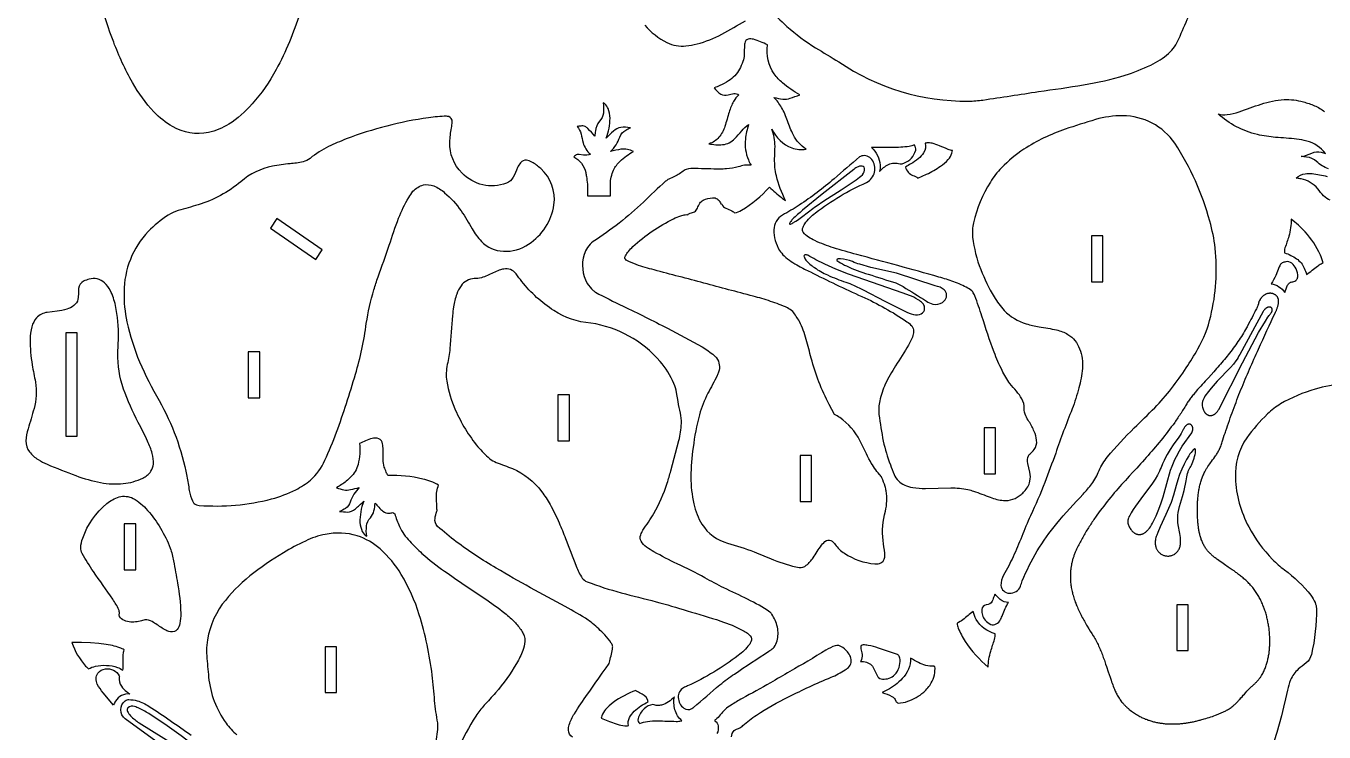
# Model space of a CAD drawing. Extents: x 32.4 to 58.1, y 34.3 to 60.7.
# Drawn here: x 32.5 to 46.64, y 40.8 to 48.49 of the extents above; entities that cross this region are included whole.
import ezdxf

# ---------------------------------------------------------------- set-up
doc = ezdxf.new("R2010")
doc.units = 0
doc.header["$MEASUREMENT"] = 0
doc.layers.get('0').update_dxf_attribs({"linetype": 'CONTINUOUS'})

msp = doc.modelspace()

# ---------------------------------------------------------------- linework, layer by layer
for points in [[(35.488, 48.631, -0.046615), (35.229, 48.017, -0.05196), (34.969, 47.643, -0.070955), (34.714, 47.423, -0.081975), (34.491, 47.332, -0.18302), (34.102, 47.397, -0.072586), (33.899, 47.556, -0.061372), (33.666, 47.876, -0.03999), (33.46, 48.316, -0.039625), (33.202, 49.216, -0.049476)], [(40.599, 48.694, 0.049484), (40.79, 48.488, 0.044019), (41.103, 48.255, 0.002318), (41.356, 48.101, 0.153583), (42.769, 47.674, 0.027756), (42.925, 47.686, 0.002079), (43.531, 47.778, 0.00581), (44.021, 47.851, 0.033332), (44.473, 47.956, 0.033552), (44.752, 48.066, 0.064552), (44.946, 48.193, 0.110698), (45.058, 48.353, 0.003123), (45.162, 48.592, 0.020133)], [(39.243, 48.5, 0.092873), (39.484, 48.311, 0.137871), (39.691, 48.275, 0.045285), (39.812, 48.297, 0.05946), (40.081, 48.403, 0.005913), (40.34, 48.548, -0.003181)], [(46.686, 46.935, -0.090478), (46.558, 47.018, 0.149479), (46.45, 47.065, 0.026068), (46.39, 47.07, 0.077827), (46.507, 47.108, -0.161023), (46.608, 47.118, -0.037766), (46.655, 47.104, 0.165958), (46.451, 47.239, 0.039609), (46.341, 47.26, 0.008312), (46.112, 47.279, -0.030816), (45.913, 47.31, -0.124774), (45.485, 47.535, 0.102599), (45.584, 47.527, 0.05696), (45.714, 47.557, -0.005446), (45.955, 47.642, -0.063267), (46.204, 47.69, -0.07925), (46.414, 47.666, -0.027942), (46.537, 47.624, -0.072777), (46.644, 47.559, -0.014963)], [(46.706, 46.594, -0.091677), (46.635, 46.643, -0.024327), (46.57, 46.72, 0.178347), (46.389, 46.827, 0.030369), (46.336, 46.835, -0.156031), (46.435, 46.883, -0.060302), (46.509, 46.885, -0.026015), (46.672, 46.855, 0.066043)], [(46.854, 44.594, 0.058941), (46.543, 44.538, 0.062858), (46.165, 44.377, 0.057188), (46.025, 44.268, 0.050923), (45.798, 44.008, 0.165683), (45.674, 43.571, 0.114739), (45.82, 43.038, 0.071136), (46.078, 42.683, 0.037496), (46.208, 42.571, -0.062281), (46.497, 42.293, -0.065156), (46.543, 42.213, -0.073072), (46.556, 42.151, -0.058829), (46.502, 41.647, -0.155065), (46.446, 41.559, 0.003947), (46.359, 41.487, 0.116138), (46.275, 41.371, 0.044958), (46.24, 41.259, -0.06998), (45.734, 39.833, -0.054587)], [(38.456, 40.749, -0.256246), (38.412, 40.825, -0.097939), (38.42, 40.884, -0.063887), (38.477, 41.004, -0.012382), (38.621, 41.217, 0.003891), (38.801, 41.476, -0.009279), (38.842, 41.527, 0.083775), (38.862, 41.578, 0.02832), (38.893, 41.726, 0.102924), (38.893, 41.738, 0.075899), (38.878, 41.773, 0.061916), (38.807, 41.863, 0.023684), (38.675, 41.987, 0.020904), (38.627, 42.023, 0.02423), (38.376, 42.17, -0.01007), (37.625, 42.589, -0.027477), (37.191, 42.876, -0.019284), (36.986, 43.044, -0.216506), (36.959, 43.129, -0.058204), (36.979, 43.208, 0.119252), (36.981, 43.223, 0.144226), (36.978, 43.229, 0.020172), (36.974, 43.348, -0.092284), (36.998, 43.494, 0.063215), (36.826, 43.559, 0.075946), (36.45, 43.596, -0.096003), (36.427, 43.634, 0.009357), (36.406, 43.69, -0.072545), (36.393, 43.772), (36.393, 43.896, 0.074414), (36.383, 43.959, 0.290923), (36.328, 44.003, 0.08481), (36.276, 44, 0.044237), (36.202, 43.976, 0.017975), (36.138, 43.947, -0.083597), (36.121, 43.718, -0.129438), (36.039, 43.578, -0.06041), (35.941, 43.498, -0.014996), (35.887, 43.465, 0.053556), (35.967, 43.441, 0.08208), (36.039, 43.444, 0.011817), (36.134, 43.466, 0.122241), (36.036, 43.308, -0.162436), (35.984, 43.24, -0.055097), (35.919, 43.207, 0.043317), (36.005, 43.2, 0.171293), (36.092, 43.234, 0.006872), (36.183, 43.318, 0.103565), (36.142, 43.085, 0.089985), (36.166, 42.989, 0.150705), (36.215, 42.936, -0.052998), (36.213, 43.048, -0.151603), (36.255, 43.137, 0.11089), (36.294, 43.213, 0.051676), (36.307, 43.297, 0.037211), (36.392, 43.208, 0.218604), (36.461, 43.188, 0.01564), (36.5, 43.193, 0.043511), (36.52, 43.181, 0.027524), (36.572, 43.044, 0.084241), (36.684, 42.881, 0.011541), (36.817, 42.75, 0.032509), (37.063, 42.555, 0.003212), (37.494, 42.262, -0.016757), (37.718, 42.1, -0.035938), (37.834, 41.993, -0.044502), (37.909, 41.895, -0.037743), (37.93, 41.853, -0.112856), (37.938, 41.79, -0.070197), (37.914, 41.691, -0.04069), (37.848, 41.552, -0.045364), (37.617, 41.231, -0.007859), (37.495, 41.095, 0.035556), (37.404, 40.978, 0.052119), (37.209, 40.609, 0.048738)], [(36.951, 40.624, 0.048804), (36.99, 40.832, 0.041593), (36.988, 40.903, -0.018967), (36.955, 41.146, 0.006224), (36.928, 41.424, 0.042823), (36.788, 42.081, 0.056614), (36.592, 42.521, 0.07419), (36.362, 42.798, 0.101233), (36.112, 42.94, 0.12974), (35.764, 42.956, 0.063277), (35.547, 42.884, 0.033095), (35.308, 42.756, 0.031873), (34.943, 42.504, 0.064094), (34.643, 42.195, 0.135232), (34.474, 41.749, 0.034601), (34.473, 41.635, 0.005571), (34.494, 41.402, 0.13278), (34.684, 40.901, 0.053471), (34.802, 40.774, 0.031193)], [(40.187, 40.751, -0.178558), (40.218, 40.82, -0.118018), (40.265, 40.844, 0.114168), (40.312, 40.875, -0.04177), (40.46, 40.988, -0.029484), (40.808, 41.188, -0.015621), (41.271, 41.4, 0.042781), (41.425, 41.481, 0.030184), (41.46, 41.508, 0.309307), (41.482, 41.625, 0.097882), (41.449, 41.677, 0.092618), (41.378, 41.736, 0.049219), (41.349, 41.748, 0.134639), (41.317, 41.744, 0.055879), (41.215, 41.695, -0.007739), (40.822, 41.463, 0.003782), (40.611, 41.339, -0.002315), (40.303, 41.169, 0.00999), (40.182, 41.098, 0.095527), (40.065, 40.99, -0.062995), (40.016, 40.941, 0.097774), (40.005, 40.933, 0.242041), (40.005, 40.928, 0.242041), (40.009, 40.924, -0.23286), (40.042, 40.872, -0.140348), (40.029, 40.787, -0.115718)], [(34.439, 40.327), (33.586, 40.947, -0.234918), (33.537, 41.045, -0.234918), (33.585, 41.143, -0.058473), (33.608, 41.156, -0.094449), (33.626, 41.158, -0.035142), (33.716, 41.145, -0.064169), (33.847, 41.083, -0.012383), (34.302, 40.77, 0.01223)]]:
    msp.add_lwpolyline(points, format="xyb")
for points in [[(40.6, 46.737, 0.012901), (40.731, 46.624, 0.015733), (40.777, 46.59, -0.055567), (40.676, 46.861, -0.061632), (40.657, 47.045, -0.002772), (40.661, 47.182, 0.097575), (40.627, 47.369, 0.192832), (40.844, 47.165, 0.130108), (40.999, 47.151, -0.12624), (40.861, 47.305, -0.042024), (40.797, 47.459, 0.042817), (40.732, 47.606, 0.064881), (40.649, 47.714, 0.014868), (40.747, 47.696, 0.111717), (40.827, 47.705, 0.010512), (40.93, 47.743, -0.047443), (40.743, 47.872, -0.058574), (40.653, 47.97, -0.184081), (40.578, 48.286, 0.054183), (40.426, 48.347, 0.10662), (40.368, 48.349, 0.293979), (40.331, 48.306, 0.04334), (40.328, 48.284, 0.011201), (40.327, 48.181, -0.084804), (40.312, 48.104, 0.008097), (40.275, 48.021, -0.119651), (40.155, 47.895, -0.05071), (40.059, 47.843, -0.0184), (40, 47.819, 0.102429), (40.07, 47.751, 0.203498), (40.151, 47.743, -0.03915), (40.213, 47.756, -0.13014), (40.268, 47.744, 0.080805), (40.21, 47.671, 0.051311), (40.162, 47.555, -0.004904), (40.115, 47.399, -0.09179), (40.051, 47.28, -0.150191), (39.94, 47.21, 0.069385), (40.091, 47.2, 0.175903), (40.224, 47.266, 0.015461), (40.298, 47.351, -0.052664), (40.374, 47.42, 0.046548), (40.338, 47.26, 0.127901), (40.371, 47.035, 0.028888), (40.4, 46.976, 0.115471), (40.261, 46.958, -0.055242), (40.133, 46.937, -0.015503), (40.063, 46.934, -0.009904), (39.791, 46.94, 0.068865), (39.695, 46.931, 0.087235), (39.672, 46.92, -0.048122), (39.567, 46.852, 0.007611), (39.505, 46.825, 0.058807), (39.47, 46.801, 0.009049), (39.228, 46.575, -0.046817), (38.681, 46.144, 0.160511), (38.583, 46.003, 0.21071), (38.617, 45.69, 0.072208), (38.682, 45.613, 0.059158), (38.707, 45.593, 0.014089), (39.006, 45.443, -0.004942), (39.492, 45.201, -0.007344), (39.867, 44.997, -0.043118), (39.998, 44.905, -0.034316), (40.025, 44.877, -0.234228), (40.047, 44.723, -0.039568), (40.032, 44.685, -0.005186), (39.93, 44.493, 0.052125), (39.839, 44.259, 0.036645), (39.77, 43.904, 0.036096), (39.745, 43.581, 0.050163), (39.776, 43.289, 0.07894), (39.866, 43.067, 0.184918), (40.145, 42.86, -0.028754), (40.433, 42.766, -0.004071), (40.646, 42.679, 0.050465), (40.924, 42.596, 0.198576), (41.002, 42.62, 0.058204), (41.044, 42.66, 0.029182), (41.075, 42.7, -0.00982), (41.167, 42.838, -0.099639), (41.22, 42.888, -0.318276), (41.284, 42.881, -0.075957), (41.315, 42.847, 0.092964), (41.416, 42.751, 0.127515), (41.749, 42.636, 0.056268), (41.798, 42.638, 0.298551), (41.856, 42.71, 0.056292), (41.856, 42.751, 0.003289), (41.837, 42.89, -0.101065), (41.864, 43.209, 0.095055), (41.871, 43.429, 0.024673), (41.861, 43.478, 0.014033), (41.824, 43.572, 0.078482), (41.799, 43.61, -0.06083), (41.699, 43.75, -0.006573), (41.585, 43.977, 0.124557), (41.367, 44.228, 0.027625), (41.309, 44.263), (41.251, 44.369, -0.057415), (41.055, 44.874, -0.002555), (41.002, 45.08, 0.050104), (40.927, 45.273, 0.047367), (40.854, 45.383, 0.086916), (40.797, 45.422, 0.033802), (40.613, 45.494, 0.017041), (40.424, 45.55, -0.002146), (39.887, 45.693, -0.000511), (39.344, 45.836, -0.018129), (39.151, 45.894, -0.036428), (39.042, 45.943, -0.144263), (39.027, 45.962, -0.147086), (39.032, 45.989, -0.072915), (39.064, 46.037, -0.036974), (39.114, 46.091, -0.068286), (39.556, 46.394, -0.036267), (39.636, 46.426, -0.034523), (39.684, 46.437, -0.098796), (39.71, 46.436, -0.140271), (39.739, 46.453, 0.072684), (39.786, 46.47, 0.157191), (39.816, 46.507, -0.050341), (39.843, 46.563, -0.133762), (39.879, 46.595, -0.084637), (39.982, 46.622, -0.12927), (40.032, 46.61, -0.138146), (40.066, 46.566, 0.189224), (40.081, 46.551, 0.209631), (40.126, 46.508, -0.045383), (40.192, 46.479, -0.039253), (40.223, 46.457, 0.084583), (40.296, 46.487, 0.076395)], [(38.618, 46.644), (38.868, 46.644), (38.868, 46.769, -0.090548), (38.903, 46.923, -0.093387), (38.974, 47.02, -0.064945), (39.119, 47.126, 0.134202), (38.984, 47.15, 0.02029), (38.871, 47.125, 0.123904), (38.97, 47.283, -0.184971), (39.036, 47.359, -0.038989), (39.086, 47.384, 0.075554), (38.981, 47.388, 0.153487), (38.902, 47.347, 0.003327), (38.823, 47.272, 0.093294), (38.865, 47.489, 0.085261), (38.845, 47.592, 0.103795), (38.808, 47.644, 0.053369), (38.791, 47.655, -0.052054), (38.793, 47.544, -0.158788), (38.75, 47.454, 0.133946), (38.705, 47.349, 0.02712), (38.699, 47.293, 0.024965), (38.622, 47.376, 0.056056), (38.593, 47.397, 0.151506), (38.545, 47.403, 0.011613), (38.506, 47.398, -0.141295), (38.55, 47.315, 0.01631), (38.571, 47.221, 0.138862), (38.651, 47.096, -0.113757), (38.574, 47.085), (38.53, 47.094, 0.17627), (38.488, 47.083, 0.030077), (38.469, 47.069, -0.222611), (38.6, 46.896, -0.023955), (38.608, 46.854, -0.016782), (38.618, 46.769)], [(34.391, 43.272, 0.081611), (35.179, 43.342, 0.049954), (35.443, 43.442, 0.052739), (35.603, 43.548, 0.111772), (35.76, 43.763, 0.013498), (35.888, 44.068, 0.012), (36.093, 44.7, 0.037828), (36.211, 45.254, -0.036379), (36.294, 45.619, -0.012046), (36.339, 45.76, 0.003231), (36.461, 46.104, -0.016777), (36.563, 46.401, -0.036441), (36.673, 46.624, -0.02392), (36.719, 46.692, -0.153538), (36.832, 46.761, -0.144945), (36.945, 46.75, -0.087822), (37.064, 46.677, -0.061091), (37.243, 46.479, -0.03133), (37.364, 46.282, 0.056376), (37.464, 46.147, 0.197343), (37.703, 46.04, 0.166089), (37.978, 46.116, 0.212106), (38.254, 46.545, 0.249421), (38.11, 46.939, 0.056044), (38.014, 47.011, 0.10467), (37.954, 47.031, 0.234046), (37.891, 47.003, 0.077799), (37.858, 46.95, -0.02275), (37.811, 46.846, -0.176444), (37.737, 46.78, -0.300495), (37.254, 46.89, -0.211564), (37.12, 47.227, -0.039802), (37.139, 47.382, 0.02543), (37.146, 47.449, 0.343018), (37.108, 47.505, 0.087597), (37.085, 47.509, 0.036277), (36.889, 47.493, 0.055806), (35.991, 47.262, 0.018254), (35.8, 47.179, 0.054412), (35.599, 47.051, -0.093612), (35.522, 47.013, -0.038171), (35.38, 46.992, 0.025129), (35.189, 46.966, 0.125942), (34.845, 46.797, -0.102812), (34.379, 46.545, -0.006751), (34.163, 46.483, 0.075353), (34.053, 46.433, 0.051948), (33.836, 46.254, 0.190443), (33.573, 45.596, 0.058911), (33.605, 45.27, 0.047836), (33.743, 44.835, 0.033656), (33.954, 44.415, -0.082801), (34.256, 43.589, -0.010443), (34.283, 43.434, 0.063251), (34.318, 43.32, 0.058577), (34.336, 43.294, 0.198918)], [(44.005, 44.871, -0.05616), (44.008, 44.763, -0.044956), (43.97, 44.551, -0.02991), (43.896, 44.322, 0.010879), (43.717, 43.841, -0.004222), (43.599, 43.522, -0.017239), (43.442, 43.159, 0.012071), (43.347, 42.932, -0.013169), (43.254, 42.712, -0.010987), (43.206, 42.615), (43.149, 42.513, 0.131839), (43.121, 42.401, 0.379605), (43.213, 42.316, 0.310378), (43.335, 42.391, -0.010061), (43.353, 42.449, -0.077095), (43.729, 43.075, -0.01504), (44.016, 43.395, 0.019941), (44.11, 43.506, 0.071595), (44.189, 43.651, -0.068129), (44.281, 43.799, -0.024027), (44.573, 44.115, 0.001961), (44.795, 44.335, 0.047787), (45.139, 44.771, 0.012868), (45.265, 44.975, 0.074149), (45.405, 45.332, 0.086239), (45.454, 46.074, 0.040448), (45.395, 46.367, 0.077596), (45.015, 47.215, 0.246451), (44.446, 47.514, 0.076795), (44.152, 47.473, 0.00887), (43.82, 47.368, 0.063905), (43.371, 47.15, 0.049015), (43.127, 46.949, 0.056789), (43.007, 46.793, 0.079856), (42.821, 46.35, 0.084592), (42.813, 46.192, 0.06593), (42.902, 45.84, 0.040136), (43.046, 45.544, 0.047327), (43.157, 45.395, 0.131152), (43.397, 45.249, 0.031764), (43.537, 45.216, -0.016875), (43.726, 45.183, -0.076245), (43.851, 45.134, -0.167996), (43.977, 44.977, -0.056266)], [(42.082, 46.955, 0.227633), (42.163, 46.865, -0.071736), (42.216, 46.836), (42.311, 46.878, 0.041495), (42.464, 46.966, 0.052847), (42.546, 47.037, 0.104385), (42.588, 47.109, 0.052169), (42.593, 47.136, -0.061292), (42.548, 47.149, -0.013518), (42.453, 47.188, 0.037128), (42.373, 47.215, 0.075452), (42.315, 47.219, 0.040698), (42.297, 47.216, -0.202914), (42.278, 47.111, -0.081425), (42.22, 47.047, -0.038524), (42.141, 46.991, 0.021271)], [(43.374, 43.423, 0.137334), (43.437, 43.535, 0.098636), (43.436, 43.633), (43.414, 43.729, -0.173343), (43.423, 43.813, -0.070658), (43.439, 43.835, 0.05503), (43.483, 43.879, 0.194913), (43.509, 43.982, 0.087955), (43.484, 44.078, 0.028673), (43.426, 44.186, -0.019498), (43.391, 44.247, -0.126422), (43.375, 44.329, 0.144273), (43.349, 44.431, 0.048486), (43.29, 44.516, -0.007143), (43.219, 44.598, -0.041551), (43.134, 44.741, -0.027615), (43.047, 44.941, -0.013176), (42.914, 45.331, 0.015641), (42.836, 45.553, 0.058002), (42.814, 45.597, 0.089508), (42.762, 45.637, 0.042366), (42.608, 45.707, 0.018037), (42.446, 45.758, 0.00514), (41.552, 46.003, -0.005269), (41.298, 46.076, -0.03368), (41.094, 46.155, -0.019732), (41.026, 46.192, -0.092641), (40.968, 46.246, -0.23344), (40.962, 46.287, -0.100784), (40.986, 46.339, -0.073922), (41.101, 46.457, -0.062512), (41.658, 46.788, 0.217407), (41.744, 46.901, 0.217407), (41.716, 47.039, 0.297503), (41.605, 47.077, 0.065451), (41.582, 47.067, 0.001972), (41.304, 46.828, -0.029691), (40.925, 46.541, -0.016337), (40.743, 46.432, 0.264446), (40.649, 46.272, 0.138904), (40.71, 46.049, 0.069748), (40.762, 45.988, 0.053749), (40.918, 45.879, 0.014856), (41.046, 45.814, 0.010954), (41.607, 45.547, -0.04353), (42.098, 45.272, -0.051783), (42.15, 45.227, -0.205942), (42.17, 45.168, -0.081762), (42.157, 45.105, -0.038425), (42.115, 45.018, -0.010723), (41.973, 44.791, 0.029264), (41.862, 44.592, 0.054827), (41.801, 44.41, 0.070325), (41.793, 44.262, 0.017245), (41.84, 43.972, 0.039661), (41.917, 43.715, 0.015199), (41.957, 43.608, 0.191706), (42.073, 43.493, 0.067691), (42.16, 43.467, 0.045705), (42.3, 43.456), (42.576, 43.463, -0.055827), (42.762, 43.444, -0.022969), (42.822, 43.427, -0.009324), (43.005, 43.36, 0.069331), (43.149, 43.325, 0.202071), (43.341, 43.391, 0.030362)], [(41.799, 46.907, -0.100452), (41.895, 46.984, -0.18927), (42.023, 46.991, 0.105508), (42.064, 46.999, 0.246132), (42.193, 47.139, 0.247896), (42.176, 47.198, -0.08361), (42.122, 47.181, -0.032804), (42.03, 47.172, -0.014932), (41.935, 47.169), (41.712, 47.17, -0.184174), (41.805, 46.977, -0.079888)], [(41.04, 46.48, -0.017231), (41.108, 46.531), (41.193, 46.587), (41.381, 46.707), (41.546, 46.818, 0.036088), (41.612, 46.873, 0.231257), (41.635, 46.942, 0.401079), (41.598, 46.967, 0.128028), (41.541, 46.946, 0.026828), (41.521, 46.931), (41.175, 46.66), (40.961, 46.485, 0.020251), (40.853, 46.389, 0.045445), (40.827, 46.356, 0.024181), (40.82, 46.342, 0.298726), (40.823, 46.336, 0.197931), (40.837, 46.338, 0.049768), (40.874, 46.358, 0.018461), (40.935, 46.399)], [(46.449, 45.787, 0.010747), (46.567, 45.878, -0.036075), (46.609, 45.904, -0.037774), (46.629, 45.912, 0.056155), (46.6, 45.998, 0.079355), (46.433, 46.249, 0.04613), (46.28, 46.389, -0.080211), (46.256, 46.203, -0.011525), (46.214, 46.077, 0.151157), (46.21, 46.023, -0.057964), (46.34, 45.958, -0.141438), (46.424, 45.854, -0.017426)], [(42.29, 45.432, 0.160866), (42.269, 45.472, 0.072691), (42.219, 45.512, 0.045468), (42.124, 45.559), (42.056, 45.583), (41.46, 45.79), (41.323, 45.845), (41.202, 45.899), (41.105, 45.947, 0.010178), (41.018, 45.995, 0.153836), (40.986, 46.001, 0.206063), (40.978, 45.993, 0.206063), (40.977, 45.982, 0.119694), (40.998, 45.943, 0.073335), (41.091, 45.861, 0.04109), (41.234, 45.781, 0.034176), (41.434, 45.702, -0.028605), (41.517, 45.669), (41.62, 45.619), (41.856, 45.496), (42.073, 45.387, 0.032894), (42.169, 45.349, 0.197736), (42.253, 45.359, 0.294884), (42.29, 45.416, 0.030345)], [(42.514, 45.512, 0.38176), (42.504, 45.618, 0.158863), (42.405, 45.662), (41.983, 45.799), (41.703, 45.864), (41.585, 45.897, -0.038506), (41.503, 45.927, 0.080632), (41.373, 45.957, 0.021504), (41.345, 45.956, 0.125353), (41.335, 45.951, 0.209031), (41.333, 45.946, 0.209031), (41.336, 45.94, 0.069373), (41.356, 45.925, 0.035892), (41.438, 45.879, 0.04755), (41.677, 45.789, -0.001194), (41.976, 45.694, -0.027963), (42.005, 45.681), (42.055, 45.655, -0.005584), (42.309, 45.497, 0.08596), (42.381, 45.464, 0.202641), (42.483, 45.481, 0.093137)], [(39.775, 41.073, -0.000829), (40.061, 41.319, -0.020878), (40.219, 41.436, -0.002372), (40.593, 41.683, 0.013307), (40.642, 41.719, 0.084846), (40.653, 41.73, 0.14823), (40.694, 41.869, 0.109376), (40.663, 42.023, -0.012564), (40.627, 42.086, 0.085845), (40.606, 42.11, 0.036839), (40.363, 42.25, 0.002365), (40.105, 42.374, -0.017757), (39.897, 42.485, 0.013842), (39.597, 42.635, -0.0188), (39.343, 42.767, -0.012103), (39.262, 42.816, -0.089501), (39.203, 42.881, -0.222164), (39.199, 42.952, -0.054068), (39.222, 43.001, 0.014382), (39.34, 43.183, 0.055231), (39.487, 43.514, 0.011751), (39.527, 43.648), (39.614, 43.979, 0.046707), (39.642, 44.164, 0.064728), (39.631, 44.277, -0.011234), (39.605, 44.402), (39.59, 44.503, 0.057124), (39.561, 44.598, 0.081939), (39.41, 44.839, 0.181036), (38.654, 45.257, -0.123619), (38.253, 45.394, -0.084261), (37.905, 45.71, -0.014779), (37.842, 45.794, 0.283563), (37.708, 45.846, 0.055248), (37.659, 45.833, 0.014269), (37.529, 45.775, -0.023499), (37.464, 45.751, -0.074953), (37.387, 45.742, 0.227275), (37.242, 45.663, 0.073253), (37.196, 45.573, 0.048857), (37.162, 45.434, 0.014785), (37.149, 45.339, 0.005719), (37.121, 44.981, -0.03514), (37.092, 44.806, 0.090083), (37.087, 44.624, 0.068972), (37.18, 44.314, 0.068715), (37.427, 43.909, 0.039777), (37.553, 43.782, 0.075501), (37.626, 43.74, -0.004639), (37.802, 43.672, -0.136792), (38.12, 43.422, -0.037157), (38.211, 43.283, -0.028898), (38.31, 43.083, -0.010083), (38.38, 42.911, -0.001832), (38.495, 42.611, 0.059657), (38.563, 42.48, 0.137546), (38.614, 42.441, 0.027366), (38.987, 42.321, 0.001771), (39.366, 42.223, -0.012437), (39.704, 42.124, -0.010818), (40.071, 42.013, -0.035053), (40.312, 41.911, -0.031518), (40.361, 41.88, -0.042406), (40.392, 41.851, -0.308175), (40.398, 41.787, -0.062454), (40.38, 41.755, -0.063963), (40.261, 41.638, -0.05555), (39.709, 41.306, 0.027251), (39.666, 41.287, 0.284142), (39.608, 41.181, 0.229958), (39.669, 41.063, 0.295555), (39.757, 41.06, 0.059967)], [(46.212, 45.591, -0.046439), (46.243, 45.67, -0.101028), (46.267, 45.697, -0.102711), (46.3, 45.708, 0.164735), (46.339, 45.727, 0.164829), (46.353, 45.76, 0.151786), (46.335, 45.848, 0.10198), (46.287, 45.909, 0.233463), (46.222, 45.924, 0.073533), (46.185, 45.912, 0.116628), (46.162, 45.891, 0.023585), (46.152, 45.871), (46.113, 45.775, -0.038439), (46.063, 45.686, -0.20383)], [(32.735, 43.721, 0.011339), (33.049, 43.596, 0.039338), (33.318, 43.521, 0.069129), (33.564, 43.509, 0.080893), (33.776, 43.568, 0.125982), (33.865, 43.643, 0.126453), (33.893, 43.722, 0.100132), (33.879, 43.838, 0.035893), (33.83, 43.971, 0.013317), (33.728, 44.175, -0.035205), (33.568, 44.539, -0.089008), (33.506, 44.932), (33.512, 45.096, 0.055597), (33.48, 45.45, 0.055079), (33.425, 45.61, 0.080158), (33.36, 45.697, 0.256667), (33.193, 45.735, 0.053819), (33.133, 45.713, 0.2374), (33.078, 45.634, 0.056178), (33.076, 45.584, -0.040438), (33.071, 45.518, -0.17779), (33.025, 45.447, -0.089273), (32.949, 45.409, -0.045903), (32.843, 45.386), (32.737, 45.374, 0.170939), (32.62, 45.314, 0.110737), (32.569, 45.218, 0.063423), (32.55, 45.078, 0.044713), (32.573, 44.802, 0.006944), (32.609, 44.614, -0.110102), (32.593, 44.326, -0.006317), (32.528, 44.107, 0.070736), (32.505, 43.974, 0.163187), (32.544, 43.855, 0.096891), (32.638, 43.771, 0.038781)], [(34.121, 41.9, -0.179368), (34.04, 41.906, -0.052281), (33.987, 41.935, 0.024888), (33.878, 42.007, 0.129659), (33.8, 42.025, 0.062901), (33.749, 42.012, -0.117432), (33.611, 42.007, -0.092649), (33.546, 42.037, -0.295372), (33.522, 42.097, 0.133287), (33.515, 42.136, 0.04173), (33.45, 42.251, -0.001191), (33.24, 42.551, -0.02481), (33.117, 42.75, -0.122538), (33.102, 42.811, -0.084511), (33.123, 42.916, -0.134311), (33.384, 43.291, -0.095518), (33.519, 43.364, -0.193142), (33.671, 43.348, -0.088782), (33.829, 43.218, -0.088714), (34.076, 42.807, -0.049636), (34.112, 42.667, 0.004536), (34.156, 42.424, -0.035982), (34.191, 42.098, -0.044017), (34.181, 41.986, -0.123583), (34.15, 41.919, -0.126056)], [(43.058, 42.307, 0.092674), (43.046, 42.285, -0.011144), (43.026, 42.229, -0.290678), (42.962, 42.19, 0.328213), (42.913, 42.138, 0.217966), (42.95, 42.023, 0.112149), (43.01, 41.975, 0.247899), (43.07, 41.982, 0.139484), (43.118, 42.029, 0.027988), (43.137, 42.078, -0.037617), (43.203, 42.215, -0.185198), (43.114, 42.248, -0.061496)], [(42.82, 42.117, 0.010757), (42.706, 42.027, -0.066432), (42.643, 41.99, 0.080783), (42.656, 41.935, 0.053008), (42.732, 41.791, 0.077447), (42.983, 41.511, -0.072757), (43.01, 41.684, -0.0054), (43.052, 41.813, 0.108939), (43.059, 41.875, -0.192344), (42.851, 42.03, -0.085944)], [(33.187, 41.492, -0.084957), (33.262, 41.52, -0.137526), (33.501, 41.508, -0.063007), (33.56, 41.477, 0.053787), (33.565, 41.532, -0.02293), (33.564, 41.65, -0.067723), (33.574, 41.698, 0.073343), (33.526, 41.722, 0.031592), (33.446, 41.745), (33.378, 41.758), (33.298, 41.769), (33.208, 41.777), (33.11, 41.78), (33.004, 41.778, 0.094515), (33.155, 41.521, 0.03823)], [(41.592, 41.572, -0.215462), (41.713, 41.531, -0.056196), (41.731, 41.508), (41.779, 41.407, 0.212766), (41.831, 41.381, 0.215186), (41.967, 41.429, 0.196494), (42.023, 41.595, 0.138517), (42.005, 41.639, 0.051825), (41.995, 41.648), (41.788, 41.718, 0.026405), (41.676, 41.748, 0.046192), (41.622, 41.753, 0.126844), (41.6, 41.746, 0.260898), (41.594, 41.727, 0.030349), (41.606, 41.666, -0.120674), (41.603, 41.595, -0.06)], [(41.829, 41.233, -0.051206), (41.934, 41.192, -0.210389), (41.976, 41.141, 0.225412), (42.001, 41.12, 0.088235), (42.107, 41.139, 0.096363), (42.28, 41.238, 0.074347), (42.363, 41.339, 0.151399), (42.402, 41.518, 0.064528), (42.389, 41.52, -0.121369), (42.222, 41.561, -0.03227), (42.138, 41.61, -0.190034), (42.047, 41.386, -0.082182), (41.887, 41.264, -0.014583)], [(33.636, 41.218, 0.292502), (33.48, 41.141, 0.051047), (33.457, 41.096), (33.346, 41.231, -0.046288), (33.282, 41.326, -0.273491), (33.288, 41.445, -0.218244), (33.37, 41.491, -0.323253), (33.521, 41.416, -0.134876), (33.521, 41.402, 0.214), (33.544, 41.303, 0.067065), (33.601, 41.244, 0.020954)], [(39.28, 41.134, 0.222557), (39.215, 41.217, -0.028766), (39.16, 41.245, -0.064489), (39.147, 41.257, 0.067174), (38.9, 41.126, 0.053602), (38.817, 41.05, 0.076646), (38.775, 40.98, 0.037403), (38.768, 40.955), (38.86, 40.919), (38.943, 40.89, 0.04789), (39.025, 40.872, 0.079134), (39.064, 40.875, -0.167285), (39.078, 40.962, -0.081084), (39.129, 41.03, -0.078924)], [(39.188, 40.896, -0.07016), (39.271, 40.919, -0.036744), (39.385, 40.926, -0.002038), (39.586, 40.92, 0.035161), (39.639, 40.925), (39.648, 40.927, -0.159679), (39.572, 41.047, -0.107645), (39.565, 41.189, -0.150965), (39.426, 41.098, -0.069683), (39.379, 41.093, -0.040549), (39.332, 41.103, 0.172385), (39.237, 41.058, 0.13937), (39.17, 40.95, 0.271577)], [(34.753, 40.334), (34.194, 40.764), (34.016, 40.89), (33.856, 40.996, 0.027276), (33.74, 41.061, 0.025132), (33.686, 41.083, 0.246844), (33.616, 41.069, 0.338963), (33.609, 41.029, 0.098868), (33.645, 40.979, 0.047204), (33.737, 40.905), (34.916, 40.173, 0.053158), (34.949, 40.164, 0.332463), (34.952, 40.166, 0.203211), (34.947, 40.175, 0.037616), (34.926, 40.195)]]:
    msp.add_lwpolyline(points, format="xyb", close=True)
for points in [[(35.731, 46.053), (35.238, 46.395), (35.167, 46.292), (35.66, 45.95)], [(44.232, 46.208), (44.107, 46.208), (44.107, 45.708), (44.232, 45.708)], [(45.299, 40.937), (45.335, 40.948), (45.352, 40.953), (45.37, 40.958), (45.388, 40.964), (45.406, 40.969), (45.424, 40.975), (45.441, 40.981), (45.459, 40.988), (45.468, 40.991), (45.476, 40.994), (45.485, 40.998), (45.494, 41.001), (45.502, 41.005), (45.511, 41.008), (45.519, 41.012), (45.528, 41.016), (45.536, 41.02), (45.545, 41.024), (45.553, 41.028), (45.561, 41.032), (45.57, 41.036), (45.578, 41.041), (45.588, 41.046), (45.598, 41.052), (45.608, 41.058), (45.617, 41.065), (45.627, 41.071), (45.636, 41.078), (45.645, 41.085), (45.654, 41.092), (45.662, 41.099), (45.669, 41.105), (45.676, 41.112), (45.683, 41.118), (45.69, 41.125), (45.696, 41.132), (45.703, 41.139), (45.709, 41.146), (45.716, 41.153), (45.722, 41.16), (45.735, 41.175), (45.747, 41.189), (45.76, 41.204), (45.773, 41.218), (45.787, 41.233), (45.8, 41.248), (45.814, 41.263), (45.821, 41.27), (45.828, 41.277), (45.835, 41.284), (45.842, 41.292), (45.849, 41.299), (45.857, 41.305), (45.864, 41.312), (45.871, 41.319), (45.878, 41.325), (45.884, 41.33), (45.89, 41.336), (45.896, 41.342), (45.902, 41.348), (45.908, 41.354), (45.914, 41.36), (45.919, 41.366), (45.925, 41.373), (45.93, 41.379), (45.936, 41.386), (45.941, 41.393), (45.946, 41.399), (45.95, 41.406), (45.955, 41.414), (45.959, 41.421), (45.965, 41.431), (45.971, 41.442), (45.977, 41.453), (45.982, 41.464), (45.987, 41.475), (45.992, 41.486), (45.997, 41.497), (46.001, 41.508), (46.005, 41.519), (46.009, 41.531), (46.013, 41.542), (46.016, 41.554), (46.02, 41.565), (46.023, 41.577), (46.026, 41.589), (46.029, 41.6), (46.031, 41.612), (46.034, 41.624), (46.036, 41.636), (46.038, 41.648), (46.04, 41.66), (46.041, 41.672), (46.043, 41.684), (46.044, 41.696), (46.045, 41.708), (46.046, 41.72), (46.047, 41.732), (46.048, 41.744), (46.048, 41.756), (46.049, 41.768), (46.049, 41.78), (46.049, 41.792), (46.049, 41.805), (46.049, 41.818), (46.049, 41.831), (46.048, 41.844), (46.047, 41.858), (46.047, 41.871), (46.046, 41.884), (46.044, 41.897), (46.043, 41.91), (46.042, 41.923), (46.04, 41.936), (46.038, 41.948), (46.036, 41.961), (46.034, 41.974), (46.032, 41.987), (46.029, 42), (46.027, 42.013), (46.024, 42.026), (46.021, 42.038), (46.018, 42.051), (46.015, 42.064), (46.011, 42.076), (46.008, 42.089), (46.004, 42.101), (46, 42.114), (45.996, 42.126), (45.992, 42.139), (45.987, 42.151), (45.983, 42.163), (45.978, 42.175), (45.973, 42.187), (45.968, 42.199), (45.963, 42.211), (45.957, 42.223), (45.952, 42.235), (45.946, 42.246), (45.94, 42.258), (45.934, 42.269), (45.928, 42.28), (45.921, 42.292), (45.914, 42.303), (45.908, 42.314), (45.901, 42.325), (45.893, 42.335), (45.886, 42.346), (45.878, 42.356), (45.871, 42.367), (45.863, 42.377), (45.855, 42.386), (45.847, 42.396), (45.838, 42.405), (45.83, 42.414), (45.821, 42.423), (45.813, 42.432), (45.804, 42.441), (45.795, 42.449), (45.786, 42.458), (45.777, 42.466), (45.767, 42.474), (45.758, 42.482), (45.748, 42.49), (45.738, 42.498), (45.729, 42.506), (45.719, 42.513), (45.709, 42.521), (45.699, 42.528), (45.689, 42.536), (45.679, 42.543), (45.659, 42.558), (45.638, 42.572), (45.618, 42.586), (45.597, 42.6), (45.556, 42.628), (45.525, 42.649), (45.509, 42.66), (45.494, 42.671), (45.478, 42.682), (45.471, 42.688), (45.463, 42.694), (45.455, 42.7), (45.448, 42.706), (45.44, 42.712), (45.433, 42.718), (45.426, 42.724), (45.419, 42.73), (45.411, 42.737), (45.405, 42.743), (45.398, 42.75), (45.391, 42.757), (45.385, 42.763), (45.378, 42.771), (45.372, 42.778), (45.366, 42.785), (45.36, 42.793), (45.354, 42.8), (45.349, 42.808), (45.344, 42.816), (45.339, 42.824), (45.334, 42.832), (45.329, 42.842), (45.324, 42.851), (45.319, 42.86), (45.315, 42.87), (45.311, 42.88), (45.307, 42.889), (45.303, 42.899), (45.3, 42.909), (45.297, 42.919), (45.293, 42.929), (45.291, 42.939), (45.288, 42.949), (45.285, 42.959), (45.283, 42.969), (45.281, 42.979), (45.279, 42.989), (45.277, 43), (45.275, 43.01), (45.273, 43.02), (45.272, 43.03), (45.271, 43.041), (45.269, 43.051), (45.268, 43.062), (45.267, 43.072), (45.266, 43.082), (45.266, 43.093), (45.265, 43.103), (45.264, 43.114), (45.263, 43.135), (45.262, 43.155), (45.262, 43.18), (45.261, 43.205), (45.261, 43.218), (45.261, 43.23), (45.261, 43.243), (45.261, 43.255), (45.261, 43.268), (45.262, 43.28), (45.262, 43.293), (45.263, 43.305), (45.263, 43.318), (45.264, 43.33), (45.265, 43.343), (45.266, 43.355), (45.267, 43.368), (45.269, 43.38), (45.27, 43.392), (45.272, 43.405), (45.273, 43.417), (45.275, 43.43), (45.277, 43.442), (45.28, 43.454), (45.282, 43.466), (45.284, 43.479), (45.287, 43.491), (45.29, 43.503), (45.293, 43.515), (45.297, 43.527), (45.3, 43.539), (45.304, 43.551), (45.306, 43.557), (45.308, 43.562), (45.312, 43.573), (45.316, 43.584), (45.32, 43.595), (45.325, 43.605), (45.33, 43.616), (45.335, 43.627), (45.34, 43.637), (45.344, 43.645), (45.348, 43.652), (45.352, 43.659), (45.356, 43.667), (45.361, 43.674), (45.365, 43.681), (45.37, 43.688), (45.375, 43.695), (45.384, 43.709), (45.394, 43.723), (45.404, 43.736), (45.414, 43.75), (45.426, 43.767), (45.439, 43.784), (45.451, 43.801), (45.457, 43.81), (45.463, 43.819), (45.469, 43.827), (45.474, 43.836), (45.48, 43.845), (45.485, 43.854), (45.49, 43.863), (45.495, 43.872), (45.497, 43.877), (45.5, 43.882), (45.502, 43.887), (45.504, 43.891), (45.509, 43.903), (45.514, 43.915), (45.518, 43.927), (45.522, 43.939), (45.527, 43.951), (45.531, 43.963), (45.535, 43.975), (45.538, 43.987), (45.546, 44.011), (45.553, 44.035), (45.561, 44.059), (45.565, 44.071), (45.569, 44.083), (45.579, 44.112), (45.588, 44.14), (45.598, 44.168), (45.608, 44.197), (45.618, 44.225), (45.628, 44.253), (45.639, 44.281), (45.649, 44.31), (45.659, 44.338), (45.67, 44.366), (45.681, 44.394), (45.691, 44.422), (45.702, 44.45), (45.713, 44.478), (45.724, 44.506), (45.735, 44.534), (45.747, 44.561), (45.758, 44.589), (45.769, 44.617), (45.781, 44.645), (45.793, 44.672), (45.804, 44.7), (45.816, 44.727), (45.828, 44.755), (45.84, 44.782), (45.852, 44.81), (45.864, 44.837), (45.876, 44.865), (45.889, 44.892), (45.901, 44.919), (45.914, 44.947), (45.926, 44.974), (45.938, 44.999), (45.949, 45.024), (45.972, 45.074), (46.018, 45.175), (46.041, 45.226), (46.064, 45.276), (46.075, 45.301), (46.087, 45.326), (46.099, 45.351), (46.111, 45.376), (46.114, 45.383), (46.117, 45.39), (46.12, 45.396), (46.123, 45.403), (46.125, 45.41), (46.128, 45.416), (46.13, 45.423), (46.133, 45.43), (46.135, 45.437), (46.137, 45.444), (46.139, 45.451), (46.14, 45.458), (46.142, 45.465), (46.143, 45.472), (46.144, 45.48), (46.144, 45.487), (46.144, 45.492), (46.144, 45.498), (46.144, 45.503), (46.144, 45.506), (46.143, 45.509), (46.143, 45.511), (46.142, 45.514), (46.142, 45.517), (46.141, 45.52), (46.14, 45.522), (46.139, 45.525), (46.138, 45.527), (46.137, 45.53), (46.135, 45.534), (46.133, 45.538), (46.131, 45.542), (46.128, 45.545), (46.126, 45.549), (46.123, 45.552), (46.12, 45.555), (46.117, 45.558), (46.113, 45.561), (46.11, 45.563), (46.106, 45.566), (46.102, 45.568), (46.098, 45.57), (46.094, 45.572), (46.09, 45.574), (46.086, 45.576), (46.084, 45.577), (46.081, 45.578), (46.078, 45.579), (46.075, 45.579), (46.072, 45.58), (46.07, 45.581), (46.067, 45.581), (46.064, 45.581), (46.061, 45.582), (46.058, 45.582), (46.055, 45.582), (46.052, 45.582), (46.049, 45.582), (46.047, 45.582), (46.044, 45.582), (46.041, 45.581), (46.038, 45.581), (46.035, 45.581), (46.032, 45.58), (46.029, 45.579), (46.024, 45.578), (46.018, 45.576), (46.013, 45.574), (46.007, 45.572), (46.002, 45.57), (45.997, 45.567), (45.993, 45.564), (45.989, 45.562), (45.985, 45.559), (45.981, 45.556), (45.977, 45.553), (45.973, 45.55), (45.97, 45.547), (45.966, 45.543), (45.963, 45.54), (45.96, 45.536), (45.956, 45.533), (45.953, 45.529), (45.95, 45.525), (45.948, 45.521), (45.945, 45.517), (45.943, 45.513), (45.938, 45.504), (45.935, 45.5), (45.933, 45.496), (45.931, 45.491), (45.93, 45.489), (45.929, 45.486), (45.929, 45.484), (45.928, 45.482), (45.927, 45.479), (45.927, 45.477), (45.926, 45.473), (45.925, 45.468), (45.924, 45.464), (45.923, 45.46), (45.922, 45.456), (45.92, 45.452), (45.919, 45.448), (45.917, 45.444), (45.914, 45.437), (45.91, 45.429), (45.907, 45.421), (45.903, 45.414), (45.897, 45.402), (45.891, 45.39), (45.886, 45.378), (45.88, 45.366), (45.868, 45.343), (45.856, 45.319), (45.843, 45.296), (45.831, 45.273), (45.806, 45.226), (45.801, 45.217), (45.796, 45.207), (45.785, 45.187), (45.774, 45.168), (45.762, 45.149), (45.751, 45.13), (45.739, 45.111), (45.727, 45.093), (45.715, 45.074), (45.702, 45.056), (45.69, 45.038), (45.677, 45.019), (45.664, 45.001), (45.651, 44.984), (45.638, 44.966), (45.624, 44.948), (45.611, 44.931), (45.597, 44.913), (45.583, 44.896), (45.569, 44.879), (45.555, 44.862), (45.541, 44.845), (45.527, 44.828), (45.512, 44.811), (45.498, 44.794), (45.483, 44.777), (45.469, 44.761), (45.454, 44.744), (45.439, 44.727), (45.409, 44.695), (45.38, 44.662), (45.346, 44.625), (45.33, 44.607), (45.313, 44.589), (45.296, 44.571), (45.28, 44.552), (45.263, 44.534), (45.247, 44.515), (45.239, 44.506), (45.232, 44.496), (45.224, 44.487), (45.216, 44.477), (45.208, 44.467), (45.201, 44.458), (45.193, 44.448), (45.186, 44.438), (45.178, 44.428), (45.171, 44.418), (45.164, 44.408), (45.157, 44.398), (45.15, 44.387), (45.144, 44.377), (45.137, 44.367), (45.131, 44.356), (45.123, 44.343), (45.115, 44.33), (45.107, 44.317), (45.098, 44.304), (45.09, 44.291), (45.082, 44.278), (45.073, 44.265), (45.065, 44.252), (45.056, 44.239), (45.048, 44.226), (45.039, 44.214), (45.03, 44.201), (45.021, 44.188), (45.013, 44.176), (44.995, 44.151), (44.976, 44.126), (44.958, 44.101), (44.94, 44.077), (44.921, 44.053), (44.902, 44.028), (44.883, 44.004), (44.863, 43.98), (44.844, 43.957), (44.824, 43.933), (44.804, 43.909), (44.784, 43.886), (44.764, 43.863), (44.744, 43.839), (44.724, 43.816), (44.703, 43.793), (44.683, 43.77), (44.662, 43.747), (44.642, 43.724), (44.621, 43.702), (44.6, 43.679), (44.558, 43.634), (44.517, 43.589), (44.496, 43.566), (44.476, 43.544), (44.455, 43.521), (44.435, 43.499), (44.415, 43.476), (44.395, 43.453), (44.375, 43.43), (44.355, 43.407), (44.335, 43.384), (44.316, 43.36), (44.297, 43.337), (44.278, 43.313), (44.259, 43.289), (44.24, 43.265), (44.222, 43.241), (44.203, 43.217), (44.185, 43.192), (44.167, 43.167), (44.159, 43.155), (44.15, 43.143), (44.141, 43.13), (44.133, 43.118), (44.124, 43.105), (44.116, 43.092), (44.107, 43.08), (44.099, 43.067), (44.091, 43.054), (44.082, 43.042), (44.074, 43.029), (44.066, 43.016), (44.058, 43.003), (44.05, 42.99), (44.043, 42.977), (44.035, 42.964), (44.027, 42.951), (44.02, 42.938), (44.012, 42.924), (44.005, 42.911), (43.997, 42.898), (43.99, 42.884), (43.983, 42.871), (43.976, 42.857), (43.969, 42.844), (43.962, 42.83), (43.955, 42.817), (43.948, 42.803), (43.944, 42.795), (43.941, 42.786), (43.937, 42.778), (43.933, 42.769), (43.93, 42.761), (43.926, 42.752), (43.923, 42.744), (43.919, 42.735), (43.916, 42.726), (43.913, 42.717), (43.91, 42.709), (43.908, 42.7), (43.905, 42.691), (43.902, 42.682), (43.9, 42.673), (43.898, 42.664), (43.895, 42.655), (43.893, 42.646), (43.891, 42.637), (43.889, 42.628), (43.888, 42.619), (43.886, 42.61), (43.885, 42.601), (43.883, 42.591), (43.882, 42.582), (43.881, 42.573), (43.88, 42.564), (43.879, 42.555), (43.879, 42.545), (43.878, 42.536), (43.878, 42.527), (43.877, 42.518), (43.877, 42.503), (43.877, 42.489), (43.877, 42.475), (43.878, 42.461), (43.879, 42.447), (43.88, 42.433), (43.882, 42.419), (43.883, 42.405), (43.885, 42.391), (43.887, 42.377), (43.89, 42.363), (43.893, 42.349), (43.896, 42.335), (43.899, 42.322), (43.902, 42.308), (43.906, 42.294), (43.91, 42.279), (43.915, 42.264), (43.92, 42.25), (43.925, 42.235), (43.93, 42.22), (43.936, 42.206), (43.941, 42.191), (43.947, 42.177), (43.953, 42.163), (43.959, 42.148), (43.966, 42.134), (43.972, 42.12), (43.979, 42.106), (43.986, 42.092), (43.993, 42.078), (44, 42.065), (44.007, 42.051), (44.015, 42.037), (44.022, 42.023), (44.03, 42.01), (44.038, 41.996), (44.045, 41.983), (44.053, 41.969), (44.061, 41.956), (44.077, 41.929), (44.094, 41.903), (44.11, 41.876), (44.127, 41.85), (44.135, 41.837), (44.142, 41.824), (44.15, 41.81), (44.157, 41.797), (44.164, 41.784), (44.171, 41.77), (44.178, 41.757), (44.184, 41.743), (44.191, 41.729), (44.197, 41.715), (44.203, 41.701), (44.209, 41.687), (44.215, 41.673), (44.22, 41.659), (44.226, 41.645), (44.231, 41.631), (44.236, 41.616), (44.241, 41.602), (44.247, 41.588), (44.252, 41.573), (44.261, 41.544), (44.271, 41.516), (44.29, 41.458), (44.3, 41.429), (44.309, 41.4), (44.32, 41.368), (44.326, 41.351), (44.332, 41.335), (44.338, 41.319), (44.344, 41.302), (44.35, 41.286), (44.353, 41.278), (44.356, 41.27), (44.361, 41.259), (44.366, 41.248), (44.371, 41.237), (44.377, 41.226), (44.382, 41.215), (44.388, 41.205), (44.394, 41.194), (44.4, 41.184), (44.407, 41.174), (44.414, 41.164), (44.421, 41.154), (44.428, 41.144), (44.435, 41.134), (44.443, 41.125), (44.447, 41.12), (44.451, 41.116), (44.455, 41.111), (44.459, 41.107), (44.464, 41.102), (44.469, 41.097), (44.473, 41.092), (44.478, 41.087), (44.483, 41.082), (44.488, 41.077), (44.493, 41.072), (44.498, 41.068), (44.504, 41.063), (44.509, 41.059), (44.514, 41.054), (44.519, 41.05), (44.53, 41.041), (44.541, 41.033), (44.552, 41.024), (44.563, 41.016), (44.574, 41.009), (44.586, 41.001), (44.598, 40.994), (44.61, 40.987), (44.622, 40.98), (44.634, 40.974), (44.644, 40.969), (44.653, 40.964), (44.663, 40.959), (44.673, 40.955), (44.683, 40.951), (44.692, 40.946), (44.702, 40.943), (44.712, 40.939), (44.722, 40.935), (44.732, 40.932), (44.743, 40.928), (44.753, 40.925), (44.763, 40.922), (44.773, 40.919), (44.783, 40.917), (44.794, 40.914), (44.804, 40.912), (44.814, 40.909), (44.825, 40.907), (44.835, 40.905), (44.846, 40.903), (44.856, 40.902), (44.867, 40.9), (44.877, 40.899), (44.888, 40.898), (44.898, 40.896), (44.909, 40.895), (44.919, 40.894), (44.93, 40.894), (44.941, 40.893), (44.951, 40.893), (44.962, 40.892), (44.973, 40.892), (44.983, 40.892), (44.994, 40.892), (45.005, 40.892), (45.015, 40.892), (45.026, 40.892), (45.037, 40.893), (45.048, 40.893), (45.058, 40.894), (45.069, 40.895), (45.08, 40.896), (45.09, 40.897), (45.101, 40.898), (45.112, 40.899), (45.122, 40.9), (45.133, 40.902), (45.143, 40.903), (45.154, 40.905), (45.164, 40.907), (45.175, 40.909), (45.186, 40.91), (45.196, 40.912), (45.206, 40.915), (45.217, 40.917), (45.227, 40.919), (45.238, 40.921), (45.248, 40.924), (45.258, 40.926), (45.269, 40.929), (45.279, 40.932), (45.289, 40.934)], [(45.721, 44.915), (45.713, 44.899), (45.703, 44.882), (45.692, 44.865), (45.68, 44.847), (45.652, 44.811), (45.62, 44.774), (45.477, 44.623), (45.41, 44.549), (45.38, 44.513), (45.367, 44.495), (45.354, 44.478), (45.343, 44.461), (45.334, 44.444), (45.326, 44.428), (45.322, 44.42), (45.32, 44.413), (45.317, 44.405), (45.315, 44.397), (45.313, 44.39), (45.312, 44.383), (45.312, 44.375), (45.311, 44.372), (45.312, 44.368), (45.312, 44.365), (45.312, 44.362), (45.312, 44.358), (45.313, 44.355), (45.316, 44.342), (45.319, 44.33), (45.323, 44.319), (45.327, 44.309), (45.331, 44.3), (45.333, 44.296), (45.336, 44.292), (45.338, 44.288), (45.341, 44.284), (45.344, 44.281), (45.346, 44.277), (45.349, 44.274), (45.352, 44.271), (45.355, 44.269), (45.358, 44.266), (45.361, 44.264), (45.364, 44.262), (45.367, 44.26), (45.37, 44.258), (45.373, 44.257), (45.377, 44.255), (45.38, 44.254), (45.383, 44.253), (45.386, 44.252), (45.39, 44.252), (45.393, 44.251), (45.397, 44.251), (45.4, 44.251), (45.403, 44.251), (45.407, 44.251), (45.41, 44.251), (45.414, 44.252), (45.417, 44.252), (45.42, 44.253), (45.424, 44.254), (45.427, 44.255), (45.43, 44.256), (45.434, 44.258), (45.437, 44.259), (45.44, 44.261), (45.444, 44.263), (45.447, 44.265), (45.45, 44.267), (45.456, 44.271), (45.462, 44.276), (45.468, 44.282), (45.473, 44.288), (45.479, 44.294), (45.484, 44.301), (45.488, 44.309), (45.492, 44.316), (45.75, 44.823), (45.927, 45.153), (46, 45.278), (46.028, 45.322), (46.04, 45.339), (46.046, 45.345), (46.05, 45.351), (46.056, 45.359), (46.061, 45.366), (46.064, 45.369), (46.066, 45.372), (46.067, 45.376), (46.069, 45.379), (46.07, 45.382), (46.072, 45.385), (46.073, 45.388), (46.073, 45.391), (46.074, 45.394), (46.075, 45.396), (46.075, 45.399), (46.075, 45.402), (46.075, 45.404), (46.075, 45.407), (46.075, 45.408), (46.075, 45.409), (46.074, 45.41), (46.074, 45.411), (46.074, 45.412), (46.073, 45.413), (46.073, 45.414), (46.073, 45.415), (46.072, 45.416), (46.072, 45.417), (46.071, 45.418), (46.071, 45.419), (46.07, 45.42), (46.07, 45.421), (46.069, 45.421), (46.068, 45.422), (46.068, 45.423), (46.067, 45.424), (46.066, 45.424), (46.065, 45.425), (46.065, 45.426), (46.064, 45.426), (46.063, 45.427), (46.062, 45.427), (46.061, 45.428), (46.06, 45.428), (46.059, 45.429), (46.058, 45.429), (46.056, 45.43), (46.054, 45.431), (46.052, 45.431), (46.05, 45.432), (46.048, 45.432), (46.045, 45.432), (46.043, 45.432), (46.04, 45.432), (46.038, 45.432), (46.035, 45.431), (46.033, 45.431), (46.03, 45.43), (46.027, 45.429), (46.025, 45.428), (46.022, 45.427), (46.019, 45.426), (46.016, 45.424), (46.014, 45.423), (46.011, 45.421), (46.008, 45.419), (46.005, 45.417), (46.002, 45.415), (46, 45.412), (45.997, 45.41), (45.994, 45.407), (45.991, 45.404), (45.986, 45.398), (45.981, 45.391), (45.976, 45.383)], [(33.063, 45.15), (32.938, 45.15), (32.938, 44.025), (33.063, 44.025)], [(35.05, 44.943), (34.925, 44.943), (34.925, 44.443), (35.05, 44.443)], [(38.423, 44.476), (38.298, 44.476), (38.298, 43.976), (38.423, 43.976)], [(42.938, 43.616), (43.063, 43.616), (43.063, 44.116), (42.938, 44.116)], [(44.771, 43.079), (44.811, 43.159), (44.842, 43.232), (44.866, 43.3), (44.886, 43.366), (44.969, 43.656), (44.984, 43.698), (44.999, 43.736), (45.015, 43.772), (45.031, 43.806), (45.064, 43.865), (45.096, 43.916), (45.198, 44.062), (45.2, 44.066), (45.202, 44.07), (45.203, 44.073), (45.205, 44.077), (45.206, 44.081), (45.207, 44.084), (45.208, 44.088), (45.209, 44.091), (45.21, 44.095), (45.21, 44.098), (45.21, 44.101), (45.21, 44.105), (45.21, 44.108), (45.21, 44.111), (45.21, 44.114), (45.21, 44.117), (45.209, 44.12), (45.208, 44.123), (45.208, 44.126), (45.207, 44.128), (45.206, 44.131), (45.204, 44.133), (45.203, 44.136), (45.202, 44.138), (45.2, 44.14), (45.199, 44.142), (45.197, 44.144), (45.195, 44.146), (45.194, 44.148), (45.192, 44.149), (45.19, 44.151), (45.188, 44.152), (45.185, 44.153), (45.183, 44.154), (45.181, 44.155), (45.179, 44.156), (45.176, 44.156), (45.174, 44.156), (45.171, 44.157), (45.169, 44.157), (45.166, 44.157), (45.164, 44.156), (45.161, 44.156), (45.158, 44.155), (45.156, 44.154), (45.153, 44.153), (45.15, 44.152), (45.148, 44.151), (45.145, 44.149), (45.142, 44.147), (45.14, 44.145), (45.137, 44.143), (45.134, 44.14), (45.131, 44.137), (45.129, 44.135), (45.126, 44.131), (45.123, 44.128), (45.121, 44.124), (45.116, 44.116), (45.111, 44.107), (45.106, 44.097), (45.096, 44.076), (45.085, 44.056), (45.072, 44.035), (45.059, 44.015), (44.998, 43.93), (44.965, 43.881), (44.931, 43.825), (44.914, 43.794), (44.897, 43.761), (44.881, 43.725), (44.865, 43.686), (44.856, 43.665), (44.847, 43.644), (44.825, 43.602), (44.799, 43.559), (44.771, 43.515), (44.646, 43.343), (44.588, 43.263), (44.562, 43.227), (44.54, 43.192), (44.531, 43.176), (44.523, 43.161), (44.515, 43.146), (44.51, 43.133), (44.508, 43.126), (44.506, 43.12), (44.504, 43.114), (44.503, 43.108), (44.502, 43.102), (44.502, 43.099), (44.502, 43.097), (44.502, 43.094), (44.502, 43.092), (44.502, 43.089), (44.503, 43.087), (44.504, 43.077), (44.507, 43.068), (44.51, 43.058), (44.514, 43.048), (44.518, 43.039), (44.523, 43.029), (44.529, 43.02), (44.535, 43.011), (44.541, 43.003), (44.548, 42.995), (44.555, 42.987), (44.559, 42.984), (44.563, 42.98), (44.567, 42.977), (44.571, 42.974), (44.576, 42.971), (44.58, 42.968), (44.584, 42.966), (44.589, 42.964), (44.593, 42.962), (44.598, 42.96), (44.603, 42.958), (44.607, 42.957), (44.612, 42.956), (44.617, 42.955), (44.622, 42.955), (44.627, 42.955), (44.632, 42.955), (44.637, 42.955), (44.643, 42.956), (44.648, 42.957), (44.653, 42.958), (44.659, 42.96), (44.664, 42.962), (44.669, 42.964), (44.675, 42.967), (44.68, 42.97), (44.686, 42.974), (44.691, 42.978), (44.697, 42.982), (44.703, 42.987), (44.708, 42.992), (44.714, 42.997), (44.72, 43.003), (44.725, 43.01), (44.737, 43.024), (44.748, 43.04), (44.759, 43.059)], [(44.879, 42.734), (44.886, 42.731), (44.894, 42.728), (44.901, 42.725), (44.909, 42.723), (44.917, 42.722), (44.925, 42.721), (44.933, 42.72), (44.942, 42.72), (44.95, 42.72), (44.958, 42.721), (44.966, 42.723), (44.974, 42.725), (44.982, 42.727), (44.99, 42.73), (44.998, 42.734), (45.006, 42.738), (45.013, 42.742), (45.02, 42.747), (45.027, 42.753), (45.034, 42.759), (45.04, 42.765), (45.046, 42.772), (45.051, 42.78), (45.056, 42.788), (45.061, 42.797), (45.065, 42.806), (45.068, 42.816), (45.071, 42.826), (45.074, 42.837), (45.076, 42.848), (45.077, 42.86), (45.077, 42.872), (45.077, 42.897), (45.075, 42.921), (45.072, 42.944), (45.068, 42.967), (45.052, 43.059), (45.049, 43.084), (45.047, 43.109), (45.047, 43.136), (45.048, 43.165), (45.051, 43.195), (45.057, 43.227), (45.065, 43.261), (45.077, 43.298), (45.099, 43.37), (45.115, 43.434), (45.137, 43.54), (45.145, 43.584), (45.154, 43.621), (45.159, 43.638), (45.161, 43.646), (45.164, 43.653), (45.167, 43.66), (45.171, 43.667), (45.175, 43.674), (45.178, 43.68), (45.183, 43.686), (45.187, 43.694), (45.195, 43.71), (45.203, 43.728), (45.211, 43.747), (45.224, 43.787), (45.23, 43.806), (45.235, 43.825), (45.238, 43.842), (45.239, 43.85), (45.24, 43.857), (45.24, 43.864), (45.24, 43.867), (45.24, 43.87), (45.24, 43.873), (45.24, 43.875), (45.24, 43.878), (45.239, 43.879), (45.239, 43.88), (45.239, 43.881), (45.239, 43.881), (45.238, 43.882), (45.238, 43.883), (45.238, 43.883), (45.237, 43.884), (45.237, 43.884), (45.237, 43.884), (45.237, 43.885), (45.237, 43.885), (45.236, 43.885), (45.236, 43.885), (45.236, 43.886), (45.236, 43.886), (45.235, 43.886), (45.235, 43.886), (45.235, 43.886), (45.234, 43.887), (45.234, 43.887), (45.234, 43.887), (45.233, 43.887), (45.233, 43.887), (45.233, 43.887), (45.232, 43.887), (45.232, 43.887), (45.232, 43.887), (45.231, 43.887), (45.231, 43.887), (45.231, 43.887), (45.23, 43.887), (45.23, 43.887), (45.229, 43.887), (45.228, 43.887), (45.228, 43.886), (45.227, 43.886), (45.226, 43.885), (45.225, 43.885), (45.224, 43.884), (45.221, 43.882), (45.219, 43.88), (45.216, 43.878), (45.214, 43.876), (45.202, 43.863), (45.191, 43.848), (45.178, 43.832), (45.166, 43.813), (45.14, 43.77), (45.115, 43.721), (45.09, 43.667), (45.067, 43.609), (45.046, 43.549), (45.029, 43.487), (45, 43.382), (44.973, 43.304), (44.918, 43.173), (44.855, 43.037), (44.828, 42.976), (44.817, 42.947), (44.812, 42.934), (44.809, 42.921), (44.805, 42.908), (44.803, 42.894), (44.802, 42.881), (44.801, 42.868), (44.801, 42.861), (44.802, 42.855), (44.802, 42.848), (44.803, 42.842), (44.804, 42.835), (44.805, 42.829), (44.807, 42.823), (44.809, 42.816), (44.811, 42.81), (44.813, 42.804), (44.816, 42.798), (44.819, 42.792), (44.822, 42.787), (44.826, 42.781), (44.83, 42.776), (44.834, 42.77), (44.838, 42.765), (44.843, 42.76), (44.848, 42.755), (44.854, 42.751), (44.86, 42.746), (44.866, 42.742), (44.872, 42.738)], [(40.934, 43.314), (41.059, 43.314), (41.059, 43.814), (40.934, 43.814)], [(33.701, 43.07), (33.576, 43.07), (33.576, 42.57), (33.701, 42.57)], [(45.035, 41.691), (45.16, 41.691), (45.16, 42.191), (45.035, 42.191)], [(35.888, 41.733), (35.763, 41.733), (35.763, 41.233), (35.888, 41.233)]]:
    msp.add_lwpolyline(points, close=True)

doc.saveas('drawing.dxf')
